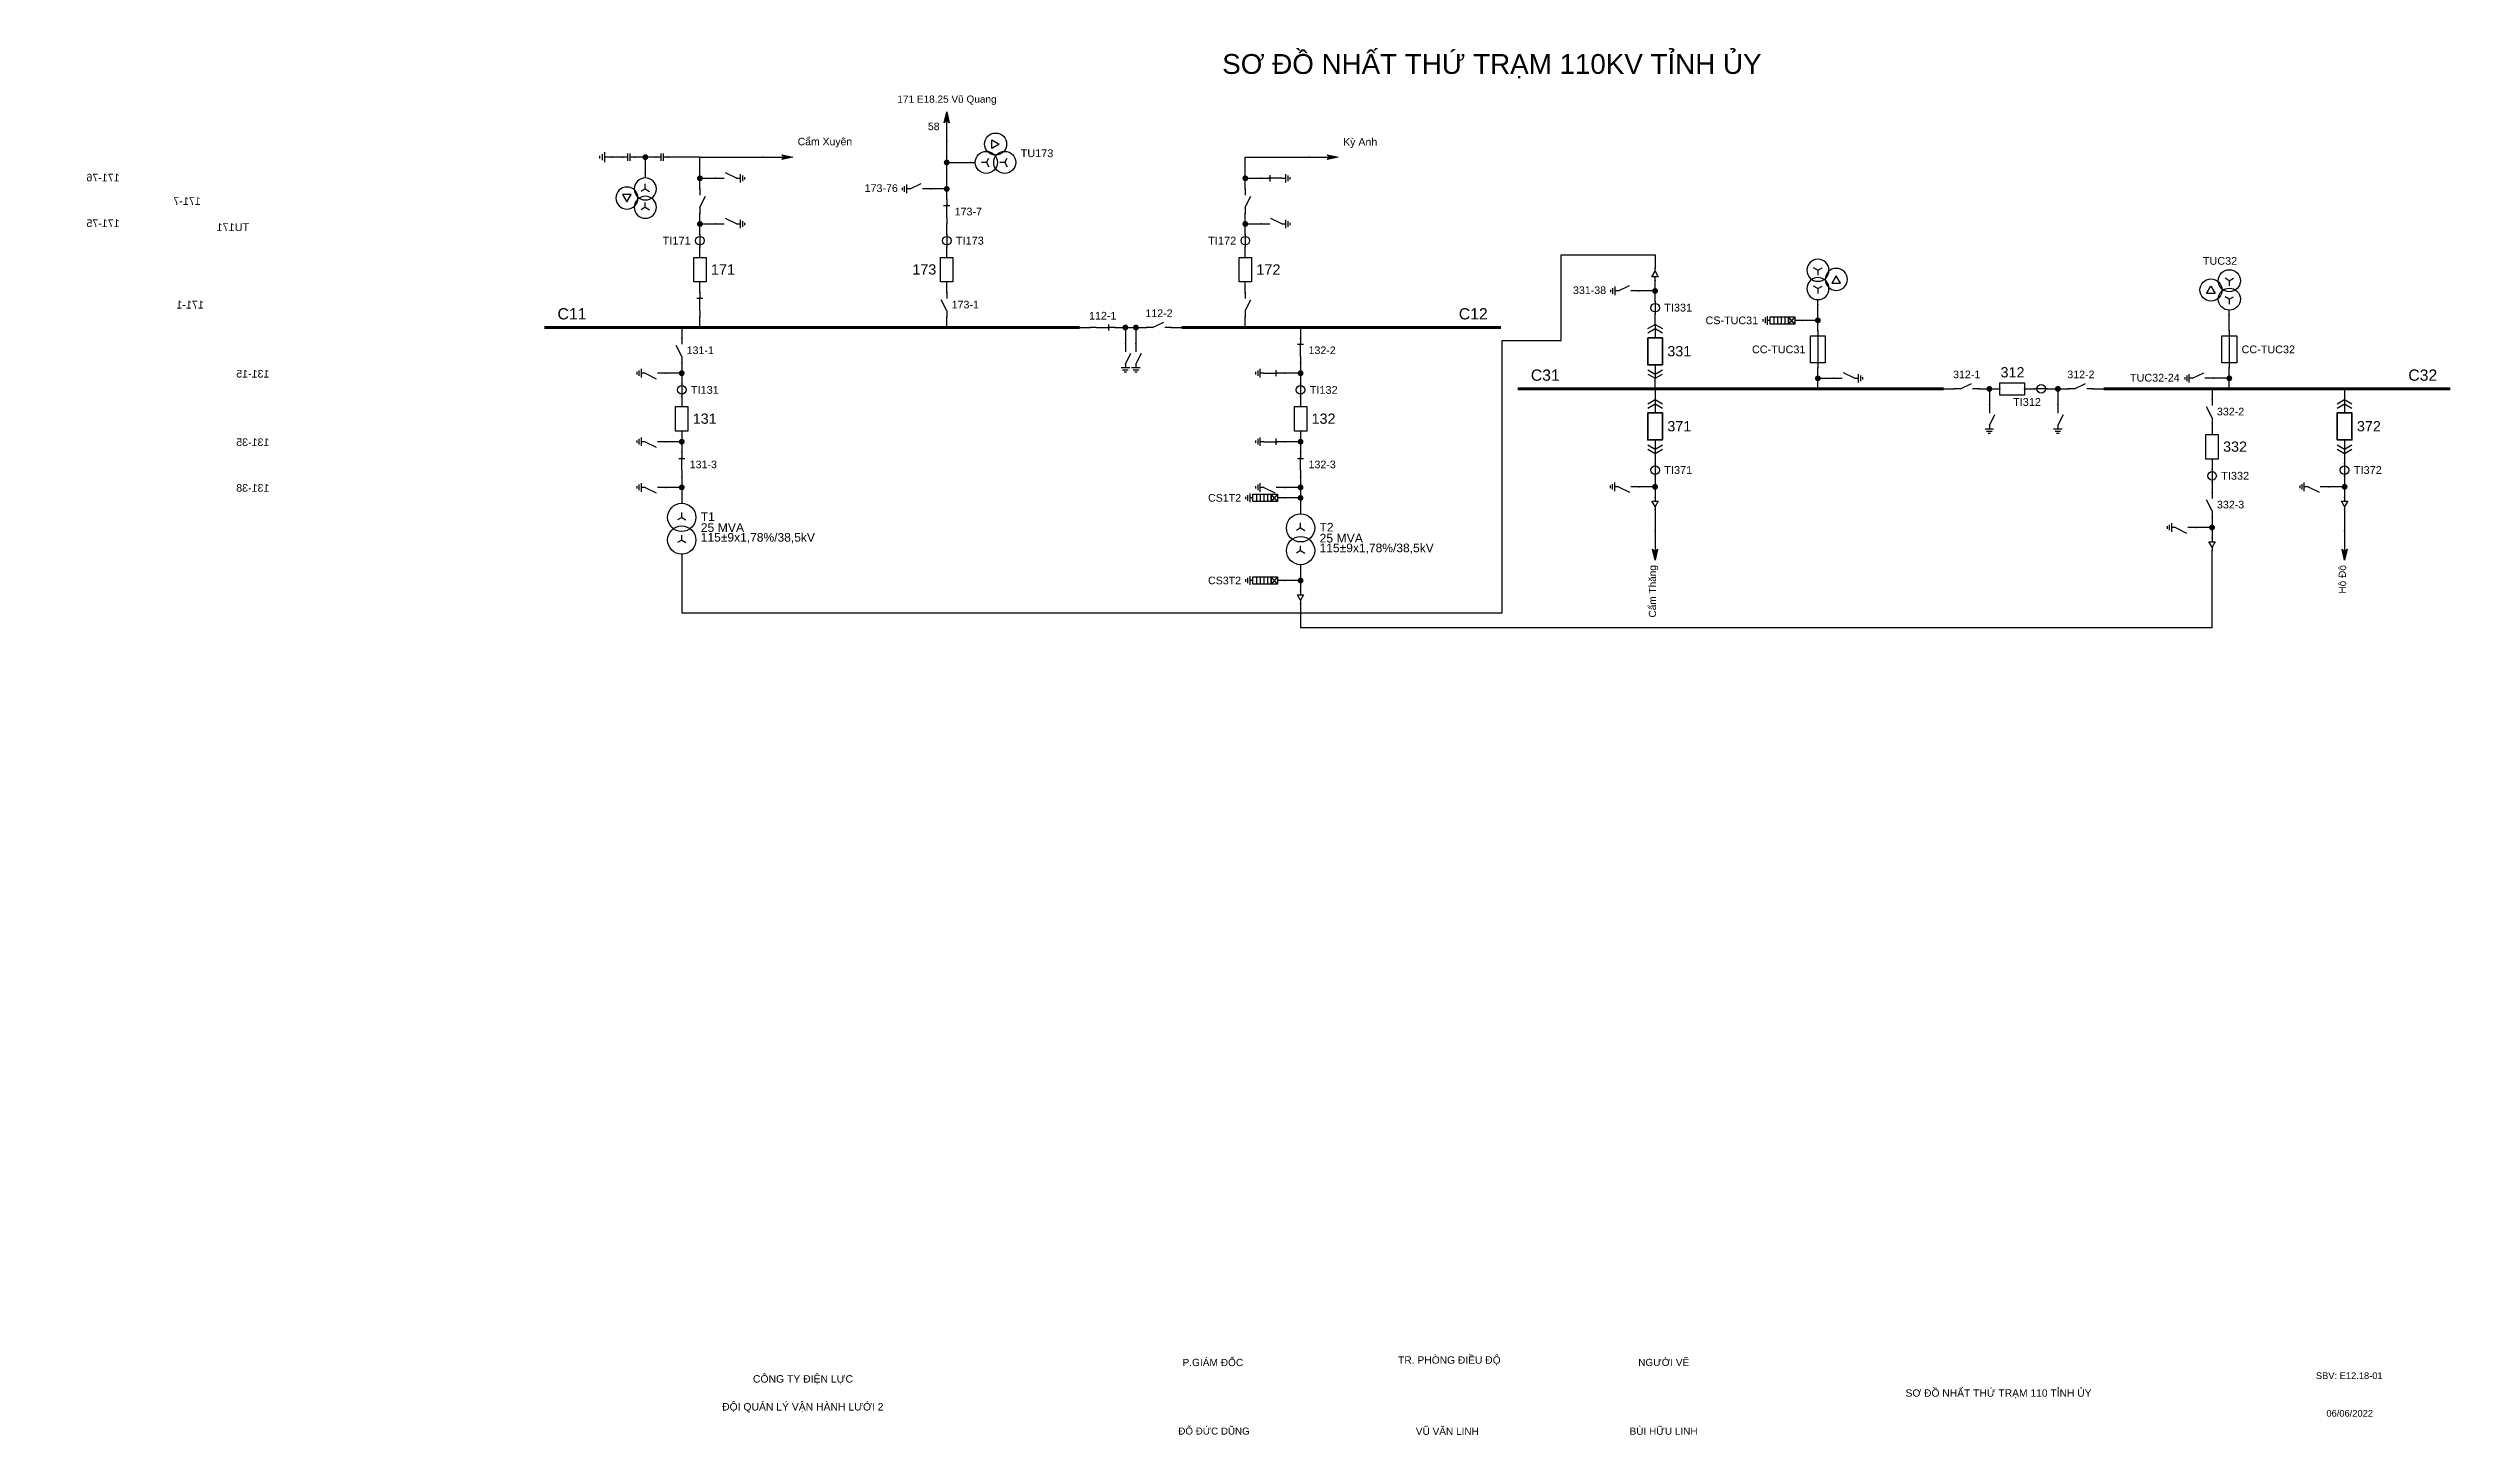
# Model space of a CAD drawing. Header units: millimetres. Extents: x -379 to 411, y 7 to 290.
# Drawn here: x -78.7 to 411, y 7.4 to 290.1 of the extents above; entities that cross this region are included whole.
import ezdxf

# ---------------------------------------------------------------- set-up
doc = ezdxf.new("R2010")
doc.units = ezdxf.units.MM
for name, color, linetype, lineweight in [('BUSBAR_110KV', 1, 'Continuous', 50), ('BUSBAR_35KV', 30, 'Continuous', 50), ('GROUND', 3, 'Continuous', 25), ('HV_110KV', 1, 'Continuous', 25), ('MV_35KV', 30, 'Continuous', 25)]:
    doc.layers.add(name, color=color, linetype=linetype, lineweight=lineweight)
doc.layers.add('SYM_PORTS', color=8, linetype='Continuous', plot=False)
doc.layers.add('TEXT', color=7, linetype='Continuous')
doc.styles.add('SLD_TEXT', font='arial.ttf')

# ---------------------------------------------------------------- blocks, each defined once
blk = doc.blocks.new('SYM_DISCONNECTOR_CLOSED')
at = {"lineweight": 25}
for points in [[(-0.625, 1.25), (0.625, 1.25)], [(0, 2.5), (0, 1.25)], [(0, -1.25), (0, 1.5)], [(0, -1.25), (0, -2.5)]]:
    blk.add_lwpolyline(points, dxfattribs=at)
at = {"layer": 'SYM_PORTS'}
for p in [(0, 2.5), (0, -2.5)]:
    blk.add_point(p, dxfattribs=at)
blk.add_attdef('DEVICE_CODE', (1.625, -0.5), '', height=2)
blk = doc.blocks.new('SYM_CIRCUIT_BREAKER')
at = {"lineweight": 25}
blk.add_lwpolyline([(-1.25, 2.5), (1.25, 2.5), (1.25, -2.5), (-1.25, -2.5)], close=True, dxfattribs=at)
at = {"layer": 'SYM_PORTS'}
for p in [(0, 2.5), (0, -2.5)]:
    blk.add_point(p, dxfattribs=at)
blk.add_attdef('DEVICE_CODE', (2.25, -0.5), '', height=2)
at = {"flags": 1}
blk.add_attdef('RATING', (2.25, -3.5), '', height=2, dxfattribs=at)
blk = doc.blocks.new('SYM_CURRENT_TRANSFORMER')
at = {"lineweight": 25}
blk.add_lwpolyline([(0, 1.25), (0, -1.25)], dxfattribs=at)
blk.add_circle((0, 0), 0.875, dxfattribs=at)
at = {"layer": 'SYM_PORTS'}
for p in [(0, 1.25), (0, -1.25)]:
    blk.add_point(p, dxfattribs=at)
blk.add_attdef('DEVICE_CODE', (1.875, -1.75), '', height=2)
at = {"flags": 1}
blk.add_attdef('RATIO', (1.875, -4.75), '', height=2, dxfattribs=at)
blk = doc.blocks.new('SYM_EARTHING_SWITCH_OPEN')
at = {"lineweight": 25}
for points in [[(0, -1.25), (-1.125, 1)], [(0, 3), (0, 1.25)], [(-0.875, -2), (0.875, -2)], [(-0.5625, -2.4375), (0.5625, -2.4375)], [(-0.25, -2.875), (0.25, -2.875)], [(0, -1.25), (0, -2)]]:
    blk.add_lwpolyline(points, dxfattribs=at)
at = {"layer": 'SYM_PORTS'}
blk.add_point((0, 3), dxfattribs=at)
blk.add_attdef('DEVICE_CODE', (1.875, 0), '', height=2)
blk = doc.blocks.new('SYM_DISCONNECTOR_OPEN')
at = {"lineweight": 25}
for points in [[(0, -1.25), (-1.125, 1)], [(0, 2.5), (0, 1.25)], [(0, -1.25), (0, -2.5)]]:
    blk.add_lwpolyline(points, dxfattribs=at)
at = {"layer": 'SYM_PORTS'}
for p in [(0, 2.5), (0, -2.5)]:
    blk.add_point(p, dxfattribs=at)
blk.add_attdef('DEVICE_CODE', (1, -0.5), '', height=2)
blk = doc.blocks.new('SYM_COUPLING_CAPACITOR')
at = {"lineweight": 25}
for points in [[(-0.75, 0.25), (0.75, 0.25)], [(0, 1.25), (0, 0.25)], [(-0.75, -0.25), (0.75, -0.25)], [(0, -0.25), (0, -1.25)]]:
    blk.add_lwpolyline(points, dxfattribs=at)
at = {"layer": 'SYM_PORTS'}
for p in [(0, 1.25), (0, -1.25)]:
    blk.add_point(p, dxfattribs=at)
blk.add_attdef('DEVICE_CODE', (1.75, -1.75), '', height=2)
blk = doc.blocks.new('SYM_VOLTAGE_TRANSFORMER')
at = {"lineweight": 25}
for points in [[(0, 1.375), (-0.8625, 0.875)], [(0, 4.625), (0, 3.625)], [(0, 1.375), (0, 2.375)], [(0, 1.375), (0.8625, 0.875)], [(0, -2.375), (-0.8625, -2.875)], [(0, -2.375), (0, -1.375)], [(0, -2.375), (0.8625, -2.875)]]:
    blk.add_lwpolyline(points, dxfattribs=at)
blk.add_lwpolyline([(2.875, 0.25), (4.625, 0.25), (3.75, -1.25)], close=True, dxfattribs=at)
for centre in [(0, 1.375), (3.75, -0.5), (0, -2.375)]:
    blk.add_circle(centre, 2.25, dxfattribs=at)
at = {"layer": 'SYM_PORTS'}
blk.add_point((0, 4.625), dxfattribs=at)
blk.add_attdef('DEVICE_CODE', (7, 1.625), '', height=2)
at = {"flags": 1}
blk.add_attdef('RATIO', (7, -1.375), '', height=2, dxfattribs=at)
blk = doc.blocks.new('SYM_GROUND_SYMBOL')
at = {"lineweight": 25}
for points in [[(0, 1.25), (0, -0.25)], [(-1, -0.25), (1, -0.25)], [(-0.625, -0.75), (0.625, -0.75)], [(-0.25, -1.25), (0.25, -1.25)]]:
    blk.add_lwpolyline(points, dxfattribs=at)
at = {"layer": 'SYM_PORTS'}
blk.add_point((0, 1.25), dxfattribs=at)
blk = doc.blocks.new('SYM_LINE_FEEDER_ARROW')
blk.add_hatch(color=7).paths.add_polyline_path([(0, -3), (-0.5, -0.75), (0, -1.25), (0.5, -0.75)])
at = {"lineweight": 25}
blk.add_lwpolyline([(0, 3), (0, -1.25)], dxfattribs=at)
blk.add_lwpolyline([(0, -3), (-0.5, -0.75), (0, -1.25), (0.5, -0.75)], close=True, dxfattribs=at)
at = {"layer": 'SYM_PORTS'}
blk.add_point((0, 3), dxfattribs=at)
blk.add_attdef('LINE_NAME', (1.5, 0), '', height=2)
blk = doc.blocks.new('SYM_TRANSFORMER_2W')
at = {"lineweight": 25}
for points in [[(0, 2.3125), (-0.8625, 1.8125)], [(0, 2.3125), (0, 3.3125)], [(0, 2.3125), (0.8625, 1.8125)], [(0, -2.3125), (-0.8625, -2.8125)], [(0, -2.3125), (0, -1.3125)], [(0, -2.3125), (0.8625, -2.8125)]]:
    blk.add_lwpolyline(points, dxfattribs=at)
for centre in [(0, 2.3125), (0, -2.3125)]:
    blk.add_circle(centre, 2.875, dxfattribs=at)
at = {"layer": 'SYM_PORTS'}
for p in [(0, 5.1875), (0, -5.1875)]:
    blk.add_point(p, dxfattribs=at)
blk.add_attdef('DEVICE_CODE', (3.875, 2.1875), '', height=2)
at = {"flags": 1}
for tag, p in [('POWER', (3.875, -0.8125)), ('VOLTAGE_RATIO', (3.875, -3.8125))]:
    blk.add_attdef(tag, p, '', height=2, dxfattribs=at)
blk = doc.blocks.new('SYM_EARTHING_SWITCH_CLOSED')
at = {"lineweight": 25}
for points in [[(-0.625, 1.25), (0.625, 1.25)], [(0, 3), (0, 1.25)], [(0, -1.25), (0, 1.5)], [(-0.875, -2), (0.875, -2)], [(-0.5625, -2.4375), (0.5625, -2.4375)], [(-0.25, -2.875), (0.25, -2.875)], [(0, -1.25), (0, -2)]]:
    blk.add_lwpolyline(points, dxfattribs=at)
at = {"layer": 'SYM_PORTS'}
blk.add_point((0, 3), dxfattribs=at)
blk.add_attdef('DEVICE_CODE', (1.875, 0), '', height=2)
blk = doc.blocks.new('SYM_SURGE_ARRESTER')
at = {"lineweight": 25}
for points in [[(-0.75, 2.5), (0.75, 2.5), (0.75, 1.25), (-0.75, 1.25)], [(-0.75, 1.25), (0.75, 1.25), (0.75, -2.5), (-0.75, -2.5)]]:
    blk.add_lwpolyline(points, close=True, dxfattribs=at)
for points in [[(-0.75, 2.5), (0.75, 1.25)], [(0.75, 2.5), (-0.75, 1.25)], [(-0.75, 0.5), (0.75, 0.5)], [(0, 4), (0, 2.5)], [(-0.875, -3.125), (0.875, -3.125)], [(-0.75, -0.25), (0.75, -0.25)], [(-0.75, -1), (0.75, -1)], [(-0.75, -1.75), (0.75, -1.75)], [(-0.5625, -3.5625), (0.5625, -3.5625)], [(-0.25, -4), (0.25, -4)], [(0, -2.5), (0, -3.125)]]:
    blk.add_lwpolyline(points, dxfattribs=at)
at = {"layer": 'SYM_PORTS'}
blk.add_point((0, 4), dxfattribs=at)
blk.add_attdef('DEVICE_CODE', (1.875, 1), '', height=2)
blk = doc.blocks.new('SYM_CABLE_TERMINATION')
at = {"lineweight": 25}
blk.add_lwpolyline([(-0.625, 0.5), (0.625, 0.5), (0, -0.625)], close=True, dxfattribs=at)
for points in [[(0, 1.25), (0, 0.5)], [(0, -0.625), (0, -1.25)]]:
    blk.add_lwpolyline(points, dxfattribs=at)
at = {"layer": 'SYM_PORTS'}
for p in [(0, 1.25), (0, -1.25)]:
    blk.add_point(p, dxfattribs=at)
blk = doc.blocks.new('SYM_DRAWOUT_BREAKER')
at = {"lineweight": 25}
for points in [[(-1.5, 4.625), (0, 5.5), (1.5, 4.625)], [(0, 5.5), (0, 2.75)], [(-1.5, 3.75), (0, 4.625), (1.5, 3.75)], [(-1.5, -3.75), (0, -4.625), (1.5, -3.75)], [(-1.5, -4.625), (0, -5.5), (1.5, -4.625)], [(0, -2.75), (0, -5.5)]]:
    blk.add_lwpolyline(points, dxfattribs=at)
at = {"lineweight": 35}
blk.add_lwpolyline([(-1.5, 2.75), (1.5, 2.75), (1.5, -2.75), (-1.5, -2.75)], close=True, dxfattribs=at)
at = {"layer": 'SYM_PORTS'}
for p in [(0, 5.5), (0, -5.5)]:
    blk.add_point(p, dxfattribs=at)
blk.add_attdef('DEVICE_CODE', (2.5, 2.5), '', height=2)
at = {"flags": 1}
blk.add_attdef('RATING', (2.5, -0.5), '', height=2, dxfattribs=at)
blk = doc.blocks.new('SYM_FUSE_DISCONNECTOR')
at = {"lineweight": 25}
blk.add_lwpolyline([(-1.5, 2.75), (1.5, 2.75), (1.5, -2.75), (-1.5, -2.75)], close=True, dxfattribs=at)
blk.add_lwpolyline([(0, 3.75), (0, -3.75)], dxfattribs=at)
at = {"layer": 'SYM_PORTS'}
for p in [(0, 3.75), (0, -3.75)]:
    blk.add_point(p, dxfattribs=at)
blk.add_attdef('DEVICE_CODE', (2.5, 0.75), '', height=2)
at = {"flags": 1}
blk.add_attdef('RATING', (2.5, -2.25), '', height=2, dxfattribs=at)

msp = doc.modelspace()

# ---------------------------------------------------------------- hatches: boundary and pattern name
at = {"layer": 'HV_110KV'}
h = msp.add_hatch(color=7, dxfattribs=at)
edge = h.paths.add_edge_path()
edge.add_arc((42.95, 267.9), 0.6, 0, 360)
h = msp.add_hatch(color=7, dxfattribs=at)
edge = h.paths.add_edge_path()
edge.add_arc((104.35, 266.82), 0.6, 0, 360)
h = msp.add_hatch(color=7, dxfattribs=at)
edge = h.paths.add_edge_path()
edge.add_arc((54.07, 263.59), 0.6, 0, 360)
h = msp.add_hatch(color=7, dxfattribs=at)
edge = h.paths.add_edge_path()
edge.add_arc((104.35, 261.43), 0.6, 0, 360)
h = msp.add_hatch(color=7, dxfattribs=at)
edge = h.paths.add_edge_path()
edge.add_arc((165.18, 263.59), 0.6, 0, 360)
h = msp.add_hatch(color=7, dxfattribs=at)
edge = h.paths.add_edge_path()
edge.add_arc((54.07, 254.28), 0.6, 0, 360)
h = msp.add_hatch(color=7, dxfattribs=at)
edge = h.paths.add_edge_path()
edge.add_arc((165.18, 254.28), 0.6, 0, 360)
h = msp.add_hatch(color=7, dxfattribs=at)
edge = h.paths.add_edge_path()
edge.add_arc((140.75, 233.17), 0.6, 0, 360)
h = msp.add_hatch(color=7, dxfattribs=at)
edge = h.paths.add_edge_path()
edge.add_arc((142.9, 233.17), 0.6, 0, 360)
h = msp.add_hatch(color=7, dxfattribs=at)
edge = h.paths.add_edge_path()
edge.add_arc((50.37, 223.86), 0.6, 0, 360)
h = msp.add_hatch(color=7, dxfattribs=at)
edge = h.paths.add_edge_path()
edge.add_arc((176.44, 223.86), 0.6, 0, 360)
h = msp.add_hatch(color=7, dxfattribs=at)
edge = h.paths.add_edge_path()
edge.add_arc((50.37, 209.9), 0.6, 0, 360)
h = msp.add_hatch(color=7, dxfattribs=at)
edge = h.paths.add_edge_path()
edge.add_arc((176.44, 209.9), 0.6, 0, 360)
h = msp.add_hatch(color=7, dxfattribs=at)
edge = h.paths.add_edge_path()
edge.add_arc((50.37, 200.59), 0.6, 0, 360)
h = msp.add_hatch(color=7, dxfattribs=at)
edge = h.paths.add_edge_path()
edge.add_arc((176.44, 200.59), 0.6, 0, 360)
h = msp.add_hatch(color=7, dxfattribs=at)
edge = h.paths.add_edge_path()
edge.add_arc((176.44, 198.44), 0.6, 0, 360)
at = {"layer": 'MV_35KV'}
h = msp.add_hatch(color=7, dxfattribs=at)
edge = h.paths.add_edge_path()
edge.add_arc((248.66, 240.63), 0.6, 0, 360)
h = msp.add_hatch(color=7, dxfattribs=at)
edge = h.paths.add_edge_path()
edge.add_arc((281.83, 234.63), 0.6, 0, 360)
h = msp.add_hatch(color=7, dxfattribs=at)
edge = h.paths.add_edge_path()
edge.add_arc((281.83, 222.82), 0.6, 0, 360)
h = msp.add_hatch(color=7, dxfattribs=at)
edge = h.paths.add_edge_path()
edge.add_arc((316.76, 220.67), 0.6, 0, 360)
h = msp.add_hatch(color=7, dxfattribs=at)
edge = h.paths.add_edge_path()
edge.add_arc((330.72, 220.67), 0.6, 0, 360)
h = msp.add_hatch(color=7, dxfattribs=at)
edge = h.paths.add_edge_path()
edge.add_arc((365.65, 222.82), 0.6, 0, 360)
h = msp.add_hatch(color=7, dxfattribs=at)
edge = h.paths.add_edge_path()
edge.add_arc((248.66, 200.71), 0.6, 0, 360)
h = msp.add_hatch(color=7, dxfattribs=at)
edge = h.paths.add_edge_path()
edge.add_arc((389.14, 200.71), 0.6, 0, 360)
h = msp.add_hatch(color=7, dxfattribs=at)
edge = h.paths.add_edge_path()
edge.add_arc((362.13, 192.4), 0.6, 0, 360)
h = msp.add_hatch(color=7, dxfattribs=at)
edge = h.paths.add_edge_path()
edge.add_arc((176.44, 181.6), 0.6, 0, 360)

# ---------------------------------------------------------------- linework, layer by layer
at = {"layer": 'BUSBAR_110KV', "const_width": 0.588}
for points in [[(22.37, 233.17), (131.44, 233.17)], [(152.21, 233.17), (217.26, 233.17)]]:
    msp.add_lwpolyline(points, dxfattribs=at)
at = {"layer": 'BUSBAR_35KV', "const_width": 0.588}
for points in [[(220.66, 220.67), (307.45, 220.67)], [(340.03, 220.67), (410.71, 220.67)]]:
    msp.add_lwpolyline(points, dxfattribs=at)
at = {"layer": 'GROUND'}
msp.add_lwpolyline([(38.3, 267.9), (36.14, 267.9)], dxfattribs=at)
at = {"layer": 'HV_110KV'}
for points in [[(104.35, 266.82), (104.35, 271.13)], [(42.95, 267.9), (40.8, 267.9)], [(45.1, 267.9), (42.95, 267.9)], [(42.95, 267.9), (42.95, 264.68)], [(54.07, 267.9), (47.6, 267.9)], [(54.07, 263.59), (54.07, 267.9)], [(54.07, 267.9), (66.99, 267.9)], [(104.35, 261.43), (104.35, 266.82)], [(104.35, 266.82), (109.17, 266.82)], [(165.18, 263.59), (165.18, 267.9), (178.11, 267.9)], [(54.07, 261.43), (54.07, 263.59)], [(54.07, 263.59), (57.28, 263.59)], [(104.35, 261.43), (101.14, 261.43)], [(104.35, 259.28), (104.35, 261.43)], [(165.18, 261.43), (165.18, 263.59)], [(165.18, 263.59), (168.4, 263.59)], [(54.07, 254.28), (54.07, 256.43)], [(165.18, 254.28), (165.18, 256.43)], [(54.07, 252.13), (54.07, 254.28)], [(54.07, 254.28), (57.28, 254.28)], [(104.35, 252.13), (104.35, 254.28)], [(165.18, 252.13), (165.18, 254.28)], [(165.18, 254.28), (168.4, 254.28)], [(54.07, 247.47), (54.07, 249.63)], [(104.35, 247.47), (104.35, 249.63)], [(165.18, 247.47), (165.18, 249.63)], [(54.07, 240.32), (54.07, 242.47)], [(104.35, 240.32), (104.35, 242.47)], [(165.18, 240.32), (165.18, 242.47)], [(54.07, 233.17), (54.07, 235.32)], [(104.35, 233.17), (104.35, 235.32)], [(165.18, 233.17), (165.18, 235.32)], [(50.37, 233.17), (50.37, 231.01)], [(131.44, 233.17), (133.59, 233.17)], [(138.59, 233.17), (140.75, 233.17)], [(140.75, 233.17), (140.75, 229.95)], [(140.75, 233.17), (142.9, 233.17)], [(142.9, 233.17), (142.9, 229.95)], [(142.9, 233.17), (145.05, 233.17)], [(150.05, 233.17), (152.21, 233.17)], [(176.44, 233.17), (176.44, 231.01)], [(50.37, 226.01), (50.37, 223.86)], [(176.44, 226.01), (176.44, 223.86)], [(50.37, 223.86), (47.15, 223.86)], [(50.37, 223.86), (50.37, 221.71)], [(176.44, 223.86), (173.22, 223.86)], [(176.44, 223.86), (176.44, 221.71)], [(50.37, 219.21), (50.37, 217.05)], [(176.44, 219.21), (176.44, 217.05)], [(50.37, 212.05), (50.37, 209.9)], [(176.44, 212.05), (176.44, 209.9)], [(50.37, 209.9), (47.15, 209.9)], [(50.37, 209.9), (50.37, 207.75)], [(176.44, 209.9), (173.22, 209.9)], [(176.44, 209.9), (176.44, 207.75)], [(50.37, 202.75), (50.37, 200.59)], [(176.44, 202.75), (176.44, 200.59)], [(50.37, 200.59), (47.15, 200.59)], [(50.37, 200.59), (50.37, 197.36)], [(176.44, 200.59), (173.22, 200.59)], [(176.44, 198.44), (173.22, 198.44)], [(176.44, 200.59), (176.44, 198.44)], [(176.44, 198.44), (176.44, 195.21)]]:
    msp.add_lwpolyline(points, dxfattribs=at)
at = {"layer": 'MV_35KV'}
for points in [[(50.37, 186.99), (50.37, 184.29), (50.37, 175.05), (217.5, 175.05), (217.5, 230.55), (229.5, 230.55), (229.5, 247.98), (248.66, 247.98), (248.66, 245.28)], [(248.66, 240.63), (245.45, 240.63)], [(248.66, 240.63), (248.66, 242.78)], [(248.66, 238.47), (248.66, 240.63)], [(248.66, 233.82), (248.66, 235.97)], [(281.83, 234.63), (281.83, 237.86)], [(365.65, 232.47), (365.65, 235.7)], [(281.83, 234.63), (278.62, 234.63)], [(281.83, 232.47), (281.83, 234.63)], [(248.66, 220.67), (248.66, 222.82)], [(248.66, 220.67), (248.66, 218.51)], [(281.83, 222.82), (281.83, 224.97)], [(281.83, 220.67), (281.83, 222.82)], [(281.83, 222.82), (285.05, 222.82)], [(307.45, 220.67), (309.61, 220.67)], [(314.61, 220.67), (316.76, 220.67)], [(316.76, 220.67), (316.76, 217.45)], [(316.76, 220.67), (318.91, 220.67)], [(323.91, 220.67), (326.07, 220.67)], [(328.57, 220.67), (330.72, 220.67)], [(330.72, 220.67), (330.72, 217.45)], [(330.72, 220.67), (332.87, 220.67)], [(337.87, 220.67), (340.03, 220.67)], [(362.13, 220.67), (362.13, 218.51)], [(365.65, 222.82), (362.43, 222.82)], [(365.65, 222.82), (365.65, 224.97)], [(365.65, 220.67), (365.65, 222.82)], [(389.14, 220.67), (389.14, 218.51)], [(362.13, 213.51), (362.13, 211.36)], [(248.66, 207.51), (248.66, 205.36)], [(362.13, 206.36), (362.13, 204.21)], [(389.14, 207.51), (389.14, 205.36)], [(248.66, 202.86), (248.66, 200.71)], [(362.13, 201.71), (362.13, 199.55)], [(389.14, 202.86), (389.14, 200.71)], [(248.66, 200.71), (245.45, 200.71)], [(248.66, 200.71), (248.66, 198.55)], [(248.66, 196.05), (248.66, 191.75)], [(389.14, 200.71), (385.93, 200.71)], [(389.14, 200.71), (389.14, 198.55)], [(389.14, 196.05), (389.14, 191.75)], [(362.13, 192.4), (358.92, 192.4)], [(362.13, 194.55), (362.13, 192.4)], [(362.13, 192.4), (362.13, 190.25)], [(176.44, 176.95), (176.44, 174.25), (176.44, 172.05), (362.13, 172.05), (362.13, 185.05), (362.13, 187.75)], [(176.44, 181.6), (173.22, 181.6)], [(176.44, 184.83), (176.44, 181.6)], [(176.44, 181.6), (176.44, 179.45)]]:
    msp.add_lwpolyline(points, dxfattribs=at)

# ---------------------------------------------------------------- block references
at = {"layer": 'GROUND', "rotation": 270}
msp.add_blockref('SYM_GROUND_SYMBOL', (34.89, 267.9), dxfattribs=at)
at = {"layer": 'HV_110KV'}
for name, p, rotation in [('SYM_LINE_FEEDER_ARROW', (104.35, 274.13), 180), ('SYM_COUPLING_CAPACITOR', (39.55, 267.9), 270), ('SYM_COUPLING_CAPACITOR', (46.35, 267.9), 270), ('SYM_LINE_FEEDER_ARROW', (69.99, 267.9), 90), ('SYM_LINE_FEEDER_ARROW', (181.11, 267.9), 90)]:
    msp.add_blockref(name, p, dxfattribs=dict(at, rotation=rotation))
ref = msp.add_blockref('SYM_VOLTAGE_TRANSFORMER', (113.8, 266.82), dxfattribs=dict(at, rotation=90))
ref.add_attrib('DEVICE_CODE', 'TU173', (119.42, 267.91), dxfattribs={"layer": 'TEXT', "height": 1.585, "style": 'SLD_TEXT'})
ref = msp.add_blockref('SYM_EARTHING_SWITCH_CLOSED', (171.4, 263.59), dxfattribs=dict(at, xscale=-1, rotation=90))
ref.add_attrib('DEVICE_CODE', '172-76', (175.27, 262.84), dxfattribs={"layer": 'TEXT', "extrusion": (0, 0, -1), "height": 1.555, "style": 'SLD_TEXT'})
ref = msp.add_blockref('SYM_EARTHING_SWITCH_OPEN', (60.28, 263.59), dxfattribs=dict(at, xscale=-1, rotation=90))
ref.add_attrib('DEVICE_CODE', '171-76', (64.15, 262.96), dxfattribs={"layer": 'TEXT', "extrusion": (0, 0, -1), "height": 1.555, "style": 'SLD_TEXT'})
ref = msp.add_blockref('SYM_VOLTAGE_TRANSFORMER', (42.95, 260.06), dxfattribs=dict(at, xscale=-1))
ref.add_attrib('DEVICE_CODE', 'TU171', (37.76, 252.84), dxfattribs={"layer": 'TEXT', "extrusion": (0, 0, -1), "height": 1.585, "style": 'SLD_TEXT'})
ref = msp.add_blockref('SYM_DISCONNECTOR_OPEN', (165.18, 258.93), dxfattribs=dict(at, xscale=-1))
ref.add_attrib('DEVICE_CODE', '172-7', (158.72, 258.17), dxfattribs={"layer": 'TEXT', "extrusion": (0, 0, -1), "height": 1.57, "style": 'SLD_TEXT'})
ref = msp.add_blockref('SYM_DISCONNECTOR_OPEN', (54.07, 258.93), dxfattribs=dict(at, xscale=-1))
ref.add_attrib('DEVICE_CODE', '171-7', (47.6, 258.17), dxfattribs={"layer": 'TEXT', "extrusion": (0, 0, -1), "height": 1.57, "style": 'SLD_TEXT'})
ref = msp.add_blockref('SYM_EARTHING_SWITCH_OPEN', (98.14, 261.43), dxfattribs=dict(at, rotation=270))
ref.add_attrib('DEVICE_CODE', '173-76', (87.63, 260.81), dxfattribs={"layer": 'TEXT', "height": 1.555, "style": 'SLD_TEXT'})
ref = msp.add_blockref('SYM_EARTHING_SWITCH_OPEN', (171.4, 254.28), dxfattribs=dict(at, xscale=-1, rotation=90))
ref.add_attrib('DEVICE_CODE', '172-75', (175.27, 253.65), dxfattribs={"layer": 'TEXT', "extrusion": (0, 0, -1), "height": 1.555, "style": 'SLD_TEXT'})
ref = msp.add_blockref('SYM_EARTHING_SWITCH_OPEN', (60.28, 254.28), dxfattribs=dict(at, xscale=-1, rotation=90))
ref.add_attrib('DEVICE_CODE', '171-75', (64.15, 253.65), dxfattribs={"layer": 'TEXT', "extrusion": (0, 0, -1), "height": 1.555, "style": 'SLD_TEXT'})
ref = msp.add_blockref('SYM_DISCONNECTOR_CLOSED', (104.35, 256.78), dxfattribs=at)
ref.add_attrib('DEVICE_CODE', '173-7', (105.97, 256.03), dxfattribs={"layer": 'TEXT', "height": 1.557, "style": 'SLD_TEXT'})
ref = msp.add_blockref('SYM_CURRENT_TRANSFORMER', (54.07, 250.88), dxfattribs=at)
ref.add_attrib('DEVICE_CODE', 'TI171', (46.47, 250.07), dxfattribs={"layer": 'TEXT', "height": 1.607, "style": 'SLD_TEXT'})
ref = msp.add_blockref('SYM_CURRENT_TRANSFORMER', (104.35, 250.88), dxfattribs=at)
ref.add_attrib('DEVICE_CODE', 'TI173', (106.22, 250.09), dxfattribs={"layer": 'TEXT', "height": 1.594, "style": 'SLD_TEXT'})
ref = msp.add_blockref('SYM_CURRENT_TRANSFORMER', (165.18, 250.88), dxfattribs=at)
ref.add_attrib('DEVICE_CODE', 'TI172', (157.59, 250.07), dxfattribs={"layer": 'TEXT', "height": 1.607, "style": 'SLD_TEXT'})
ref = msp.add_blockref('SYM_CIRCUIT_BREAKER', (54.07, 244.97), dxfattribs=at)
ref.add_attrib('DEVICE_CODE', '171', (56.31, 243.95), dxfattribs={"layer": 'TEXT', "height": 2.11, "style": 'SLD_TEXT'})
ref = msp.add_blockref('SYM_CIRCUIT_BREAKER', (104.35, 244.97), dxfattribs=at)
ref.add_attrib('DEVICE_CODE', '173', (97.35, 243.97), dxfattribs={"layer": 'TEXT', "height": 2.092, "style": 'SLD_TEXT'})
ref = msp.add_blockref('SYM_CIRCUIT_BREAKER', (165.18, 244.97), dxfattribs=at)
ref.add_attrib('DEVICE_CODE', '172', (167.43, 243.95), dxfattribs={"layer": 'TEXT', "height": 2.11, "style": 'SLD_TEXT'})
ref = msp.add_blockref('SYM_DISCONNECTOR_OPEN', (165.18, 237.82), dxfattribs=dict(at, xscale=-1))
ref.add_attrib('DEVICE_CODE', '172-2', (158.72, 237.05), dxfattribs={"layer": 'TEXT', "extrusion": (0, 0, -1), "height": 1.57, "style": 'SLD_TEXT'})
ref = msp.add_blockref('SYM_DISCONNECTOR_CLOSED', (54.07, 237.82), dxfattribs=dict(at, xscale=-1))
ref.add_attrib('DEVICE_CODE', '171-1', (46.98, 237.05), dxfattribs={"layer": 'TEXT', "extrusion": (0, 0, -1), "height": 1.57, "style": 'SLD_TEXT'})
ref = msp.add_blockref('SYM_DISCONNECTOR_OPEN', (104.35, 237.82), dxfattribs=at)
ref.add_attrib('DEVICE_CODE', '173-1', (105.35, 237.07), dxfattribs={"layer": 'TEXT', "height": 1.557, "style": 'SLD_TEXT'})
ref = msp.add_blockref('SYM_DISCONNECTOR_CLOSED', (136.09, 233.17), dxfattribs=dict(at, rotation=270))
ref.add_attrib('DEVICE_CODE', '112-1', (133.36, 234.81), dxfattribs={"layer": 'TEXT', "height": 1.554, "style": 'SLD_TEXT'})
ref = msp.add_blockref('SYM_DISCONNECTOR_OPEN', (147.55, 233.17), dxfattribs=dict(at, rotation=270))
ref.add_attrib('DEVICE_CODE', '112-2', (144.82, 235.31), dxfattribs={"layer": 'TEXT', "height": 1.554, "style": 'SLD_TEXT'})
ref = msp.add_blockref('SYM_DISCONNECTOR_OPEN', (50.37, 228.51), dxfattribs=at)
ref.add_attrib('DEVICE_CODE', '131-1', (51.36, 227.76), dxfattribs={"layer": 'TEXT', "height": 1.554, "style": 'SLD_TEXT'})
ref = msp.add_blockref('SYM_DISCONNECTOR_CLOSED', (176.44, 228.51), dxfattribs=at)
ref.add_attrib('DEVICE_CODE', '132-2', (178.06, 227.76), dxfattribs={"layer": 'TEXT', "height": 1.554, "style": 'SLD_TEXT'})
ref = msp.add_blockref('SYM_EARTHING_SWITCH_OPEN', (142.9, 226.95), dxfattribs=dict(at, xscale=-1))
ref.add_attrib('DEVICE_CODE', '112-25', (146.34, 221.52), dxfattribs={"layer": 'TEXT', "extrusion": (0, 0, -1), "height": 1.552, "style": 'SLD_TEXT'})
ref = msp.add_blockref('SYM_EARTHING_SWITCH_OPEN', (140.75, 226.95), dxfattribs=dict(at, xscale=-1))
ref.add_attrib('DEVICE_CODE', '112-15', (137.55, 221.52), dxfattribs={"layer": 'TEXT', "extrusion": (0, 0, -1), "height": 1.552, "style": 'SLD_TEXT'})
ref = msp.add_blockref('SYM_EARTHING_SWITCH_CLOSED', (170.22, 223.86), dxfattribs=dict(at, xscale=-1, rotation=270))
ref.add_attrib('DEVICE_CODE', '132-25', (159.71, 223.11), dxfattribs={"layer": 'TEXT', "extrusion": (0, 0, -1), "height": 1.552, "style": 'SLD_TEXT'})
ref = msp.add_blockref('SYM_EARTHING_SWITCH_OPEN', (44.15, 223.86), dxfattribs=dict(at, xscale=-1, rotation=270))
ref.add_attrib('DEVICE_CODE', '131-15', (33.64, 222.98), dxfattribs={"layer": 'TEXT', "extrusion": (0, 0, -1), "height": 1.552, "style": 'SLD_TEXT'})
ref = msp.add_blockref('SYM_CURRENT_TRANSFORMER', (50.37, 220.46), dxfattribs=at)
ref.add_attrib('DEVICE_CODE', 'TI131', (52.24, 219.66), dxfattribs={"layer": 'TEXT', "height": 1.59, "style": 'SLD_TEXT'})
ref = msp.add_blockref('SYM_CURRENT_TRANSFORMER', (176.44, 220.46), dxfattribs=at)
ref.add_attrib('DEVICE_CODE', 'TI132', (178.31, 219.66), dxfattribs={"layer": 'TEXT', "height": 1.59, "style": 'SLD_TEXT'})
ref = msp.add_blockref('SYM_CIRCUIT_BREAKER', (50.37, 214.55), dxfattribs=at)
ref.add_attrib('DEVICE_CODE', '131', (52.61, 213.55), dxfattribs={"layer": 'TEXT', "height": 2.092, "style": 'SLD_TEXT'})
ref = msp.add_blockref('SYM_CIRCUIT_BREAKER', (176.44, 214.55), dxfattribs=at)
ref.add_attrib('DEVICE_CODE', '132', (178.68, 213.55), dxfattribs={"layer": 'TEXT', "height": 2.092, "style": 'SLD_TEXT'})
ref = msp.add_blockref('SYM_EARTHING_SWITCH_CLOSED', (170.22, 209.9), dxfattribs=dict(at, xscale=-1, rotation=270))
ref.add_attrib('DEVICE_CODE', '132-35', (159.71, 209.15), dxfattribs={"layer": 'TEXT', "extrusion": (0, 0, -1), "height": 1.552, "style": 'SLD_TEXT'})
ref = msp.add_blockref('SYM_EARTHING_SWITCH_OPEN', (44.15, 209.9), dxfattribs=dict(at, xscale=-1, rotation=270))
ref.add_attrib('DEVICE_CODE', '131-35', (33.64, 209.02), dxfattribs={"layer": 'TEXT', "extrusion": (0, 0, -1), "height": 1.552, "style": 'SLD_TEXT'})
ref = msp.add_blockref('SYM_DISCONNECTOR_CLOSED', (50.37, 205.25), dxfattribs=at)
ref.add_attrib('DEVICE_CODE', '131-3', (51.99, 204.49), dxfattribs={"layer": 'TEXT', "height": 1.554, "style": 'SLD_TEXT'})
ref = msp.add_blockref('SYM_DISCONNECTOR_CLOSED', (176.44, 205.25), dxfattribs=at)
ref.add_attrib('DEVICE_CODE', '132-3', (178.06, 204.49), dxfattribs={"layer": 'TEXT', "height": 1.554, "style": 'SLD_TEXT'})
ref = msp.add_blockref('SYM_EARTHING_SWITCH_OPEN', (170.22, 200.59), dxfattribs=dict(at, xscale=-1, rotation=270))
ref.add_attrib('DEVICE_CODE', '132-38', (159.71, 199.71), dxfattribs={"layer": 'TEXT', "extrusion": (0, 0, -1), "height": 1.552, "style": 'SLD_TEXT'})
ref = msp.add_blockref('SYM_EARTHING_SWITCH_OPEN', (44.15, 200.59), dxfattribs=dict(at, xscale=-1, rotation=270))
ref.add_attrib('DEVICE_CODE', '131-38', (33.64, 199.71), dxfattribs={"layer": 'TEXT', "extrusion": (0, 0, -1), "height": 1.552, "style": 'SLD_TEXT'})
ref = msp.add_blockref('SYM_TRANSFORMER_2W', (50.37, 192.17), dxfattribs=at)
ref.add_attrib('DEVICE_CODE', 'T1', (54.24, 193.75), dxfattribs={"layer": 'TEXT', "height": 1.754, "style": 'SLD_TEXT'})
ref = msp.add_blockref('SYM_SURGE_ARRESTER', (169.22, 198.44), dxfattribs=dict(at, rotation=270))
ref.add_attrib('DEVICE_CODE', 'CS1T2', (157.59, 197.68), dxfattribs={"layer": 'TEXT', "height": 1.549, "style": 'SLD_TEXT'})
ref = msp.add_blockref('SYM_TRANSFORMER_2W', (176.44, 190.02), dxfattribs=at)
ref.add_attrib('DEVICE_CODE', 'T2', (180.31, 191.6), dxfattribs={"layer": 'TEXT', "height": 1.754, "style": 'SLD_TEXT'})
at = {"layer": 'MV_35KV'}
ref = msp.add_blockref('SYM_VOLTAGE_TRANSFORMER', (281.83, 242.48), dxfattribs=dict(at, xscale=-1, rotation=180))
ref.add_attrib('DEVICE_CODE', 'TUC31', (280.2, 248.12), dxfattribs={"layer": 'TEXT', "extrusion": (0, 0, -1), "height": 1.58, "style": 'SLD_TEXT'})
at = {"layer": 'MV_35KV', "rotation": 180}
msp.add_blockref('SYM_CABLE_TERMINATION', (248.66, 244.03), dxfattribs=at)
at = {"layer": 'MV_35KV'}
ref = msp.add_blockref('SYM_VOLTAGE_TRANSFORMER', (365.65, 240.33), dxfattribs=dict(at, rotation=180))
ref.add_attrib('DEVICE_CODE', 'TUC32', (360.26, 245.97), dxfattribs={"layer": 'TEXT', "height": 1.58, "style": 'SLD_TEXT'})
ref = msp.add_blockref('SYM_EARTHING_SWITCH_OPEN', (242.45, 240.63), dxfattribs=dict(at, rotation=270))
ref.add_attrib('DEVICE_CODE', '331-38', (231.94, 240), dxfattribs={"layer": 'TEXT', "height": 1.552, "style": 'SLD_TEXT'})
ref = msp.add_blockref('SYM_CURRENT_TRANSFORMER', (248.66, 237.22), dxfattribs=at)
ref.add_attrib('DEVICE_CODE', 'TI331', (250.53, 236.43), dxfattribs={"layer": 'TEXT', "height": 1.59, "style": 'SLD_TEXT'})
ref = msp.add_blockref('SYM_SURGE_ARRESTER', (274.62, 234.63), dxfattribs=dict(at, rotation=270))
ref.add_attrib('DEVICE_CODE', 'CS-TUC31', (258.95, 233.85), dxfattribs={"layer": 'TEXT', "height": 1.567, "style": 'SLD_TEXT'})
ref = msp.add_blockref('SYM_DRAWOUT_BREAKER', (248.66, 228.32), dxfattribs=at)
ref.add_attrib('DEVICE_CODE', '331', (251.16, 227.31), dxfattribs={"layer": 'TEXT', "height": 2.092, "style": 'SLD_TEXT'})
ref = msp.add_blockref('SYM_FUSE_DISCONNECTOR', (281.83, 228.72), dxfattribs=at)
ref.add_attrib('DEVICE_CODE', 'CC-TUC31', (268.4, 227.93), dxfattribs={"layer": 'TEXT', "height": 1.577, "style": 'SLD_TEXT'})
ref = msp.add_blockref('SYM_FUSE_DISCONNECTOR', (365.65, 228.72), dxfattribs=at)
ref.add_attrib('DEVICE_CODE', 'CC-TUC32', (368.14, 227.93), dxfattribs={"layer": 'TEXT', "height": 1.577, "style": 'SLD_TEXT'})
ref = msp.add_blockref('SYM_EARTHING_SWITCH_OPEN', (288.05, 222.82), dxfattribs=dict(at, xscale=-1, rotation=90))
ref.add_attrib('DEVICE_CODE', 'TUC31-14', (291.92, 222.16), dxfattribs={"layer": 'TEXT', "extrusion": (0, 0, -1), "height": 1.574, "style": 'SLD_TEXT'})
ref = msp.add_blockref('SYM_DISCONNECTOR_OPEN', (312.11, 220.67), dxfattribs=dict(at, rotation=270))
ref.add_attrib('DEVICE_CODE', '312-1', (309.37, 222.84), dxfattribs={"layer": 'TEXT', "height": 1.554, "style": 'SLD_TEXT'})
ref = msp.add_blockref('SYM_CIRCUIT_BREAKER', (321.41, 220.67), dxfattribs=dict(at, rotation=270))
ref.add_attrib('DEVICE_CODE', '312', (319.04, 223), dxfattribs={"layer": 'TEXT', "height": 2.092, "style": 'SLD_TEXT'})
ref = msp.add_blockref('SYM_CURRENT_TRANSFORMER', (327.32, 220.67), dxfattribs=dict(at, rotation=270))
ref.add_attrib('DEVICE_CODE', 'TI312', (321.59, 217.2), dxfattribs={"layer": 'TEXT', "height": 1.59, "style": 'SLD_TEXT'})
ref = msp.add_blockref('SYM_DISCONNECTOR_OPEN', (335.37, 220.67), dxfattribs=dict(at, rotation=270))
ref.add_attrib('DEVICE_CODE', '312-2', (332.64, 222.84), dxfattribs={"layer": 'TEXT', "height": 1.554, "style": 'SLD_TEXT'})
ref = msp.add_blockref('SYM_EARTHING_SWITCH_OPEN', (359.43, 222.82), dxfattribs=dict(at, rotation=270))
ref.add_attrib('DEVICE_CODE', 'TUC32-24', (345.41, 222.16), dxfattribs={"layer": 'TEXT', "height": 1.574, "style": 'SLD_TEXT'})
ref = msp.add_blockref('SYM_EARTHING_SWITCH_OPEN', (330.72, 214.45), dxfattribs=dict(at, xscale=-1))
ref.add_attrib('DEVICE_CODE', '312-25', (327.53, 209.02), dxfattribs={"layer": 'TEXT', "extrusion": (0, 0, -1), "height": 1.552, "style": 'SLD_TEXT'})
ref = msp.add_blockref('SYM_EARTHING_SWITCH_OPEN', (316.76, 214.45), dxfattribs=dict(at, xscale=-1))
ref.add_attrib('DEVICE_CODE', '312-15', (313.57, 209.02), dxfattribs={"layer": 'TEXT', "extrusion": (0, 0, -1), "height": 1.552, "style": 'SLD_TEXT'})
ref = msp.add_blockref('SYM_DRAWOUT_BREAKER', (248.66, 213.01), dxfattribs=at)
ref.add_attrib('DEVICE_CODE', '371', (251.16, 212.01), dxfattribs={"layer": 'TEXT', "height": 2.092, "style": 'SLD_TEXT'})
ref = msp.add_blockref('SYM_DISCONNECTOR_OPEN', (362.13, 216.01), dxfattribs=at)
ref.add_attrib('DEVICE_CODE', '332-2', (363.13, 215.26), dxfattribs={"layer": 'TEXT', "height": 1.554, "style": 'SLD_TEXT'})
ref = msp.add_blockref('SYM_DRAWOUT_BREAKER', (389.14, 213.01), dxfattribs=at)
ref.add_attrib('DEVICE_CODE', '372', (391.64, 212.01), dxfattribs={"layer": 'TEXT', "height": 2.092, "style": 'SLD_TEXT'})
ref = msp.add_blockref('SYM_CIRCUIT_BREAKER', (362.13, 208.86), dxfattribs=at)
ref.add_attrib('DEVICE_CODE', '332', (364.38, 207.85), dxfattribs={"layer": 'TEXT', "height": 2.092, "style": 'SLD_TEXT'})
ref = msp.add_blockref('SYM_EARTHING_SWITCH_OPEN', (382.93, 200.71), dxfattribs=dict(at, xscale=-1, rotation=270))
ref.add_attrib('DEVICE_CODE', '372-76', (372.42, 199.83), dxfattribs={"layer": 'TEXT', "extrusion": (0, 0, -1), "height": 1.555, "style": 'SLD_TEXT'})
ref = msp.add_blockref('SYM_EARTHING_SWITCH_OPEN', (242.45, 200.71), dxfattribs=dict(at, xscale=-1, rotation=270))
ref.add_attrib('DEVICE_CODE', '371-76', (231.94, 199.83), dxfattribs={"layer": 'TEXT', "extrusion": (0, 0, -1), "height": 1.555, "style": 'SLD_TEXT'})
ref = msp.add_blockref('SYM_CURRENT_TRANSFORMER', (248.66, 204.11), dxfattribs=at)
ref.add_attrib('DEVICE_CODE', 'TI371', (250.53, 203.32), dxfattribs={"layer": 'TEXT', "height": 1.594, "style": 'SLD_TEXT'})
ref = msp.add_blockref('SYM_CURRENT_TRANSFORMER', (362.13, 202.96), dxfattribs=at)
ref.add_attrib('DEVICE_CODE', 'TI332', (364, 202.16), dxfattribs={"layer": 'TEXT', "height": 1.59, "style": 'SLD_TEXT'})
ref = msp.add_blockref('SYM_CURRENT_TRANSFORMER', (389.14, 204.11), dxfattribs=at)
ref.add_attrib('DEVICE_CODE', 'TI372', (391.02, 203.32), dxfattribs={"layer": 'TEXT', "height": 1.594, "style": 'SLD_TEXT'})
for name, p in [('SYM_CABLE_TERMINATION', (248.66, 197.3)), ('SYM_CABLE_TERMINATION', (389.14, 197.3)), ('SYM_LINE_FEEDER_ARROW', (248.66, 188.75)), ('SYM_LINE_FEEDER_ARROW', (389.14, 188.75)), ('SYM_CABLE_TERMINATION', (362.13, 189)), ('SYM_CABLE_TERMINATION', (176.44, 178.2))]:
    msp.add_blockref(name, p, dxfattribs=at)
ref = msp.add_blockref('SYM_DISCONNECTOR_OPEN', (362.13, 197.05), dxfattribs=at)
ref.add_attrib('DEVICE_CODE', '332-3', (363.13, 196.3), dxfattribs={"layer": 'TEXT', "height": 1.554, "style": 'SLD_TEXT'})
ref = msp.add_blockref('SYM_EARTHING_SWITCH_OPEN', (355.92, 192.4), dxfattribs=dict(at, xscale=-1, rotation=270))
ref.add_attrib('DEVICE_CODE', '332-38', (345.41, 191.52), dxfattribs={"layer": 'TEXT', "extrusion": (0, 0, -1), "height": 1.552, "style": 'SLD_TEXT'})
ref = msp.add_blockref('SYM_SURGE_ARRESTER', (169.22, 181.6), dxfattribs=dict(at, rotation=270))
ref.add_attrib('DEVICE_CODE', 'CS3T2', (157.59, 180.84), dxfattribs={"layer": 'TEXT', "height": 1.549, "style": 'SLD_TEXT'})

# ---------------------------------------------------------------- texts
at = {"layer": 'TEXT', "attachment_point": 7, "style": 'SLD_TEXT'}
for s, insert, char_height in [('SƠ ĐỒ NHẤT THỨ TRẠM 110KV TỈNH ỦY', (160.48, 283.98), 4.0469), ('171 E18.25 Vũ Quang', (94.29, 278.56), 1.4633), ('58', (100.51, 273.38), 1.543), ('Cẩm Xuyên', (73.98, 269.87), 1.522), ('Kỳ Anh', (185.1, 269.77), 1.547), ('C11', (25.06, 234.79), 2.298), ('C12', (208.68, 234.79), 2.298), ('C31', (223.35, 222.29), 2.298), ('C32', (402.12, 222.29), 2.298), ('25 MVA', (54.24, 191.48), 1.778), ('115±9x1,78%/38,5kV', (54.24, 189.2), 1.7529), ('25 MVA', (180.31, 189.33), 1.778), ('115±9x1,78%/38,5kV', (180.31, 187.05), 1.7529), ('CÔNG TY ĐIỆN LỰC', (64.87, 17.77), 1.5162), ('P.GIÁM ĐỐC', (152.38, 21.45), 1.477), ('TR. PHÒNG ĐIỀU ĐỘ', (196.31, 21.63), 1.4954), ('NGƯỜI VẼ', (245.23, 21.47), 1.457), ('SBV: E12.18-01', (383.29, 18.81), 1.357), ('SƠ ĐỒ NHẤT THỨ TRẠM 110 TỈNH ỦY', (299.69, 14.9), 1.4981), ('ĐỘI QUẢN LÝ VẬN HÀNH LƯỚI 2', (58.59, 12), 1.5133), ('06/06/2022', (385.43, 11.15), 1.358), ('ĐỖ ĐỨC DŨNG', (151.54, 7.49), 1.4257), ('VŨ VĂN LINH', (199.92, 7.43), 1.465), ('BÙI HỮU LINH', (243.47, 7.45), 1.4592)]:
    msp.add_mtext(s, dxfattribs=dict(at, insert=insert, char_height=char_height))
at = {"layer": 'TEXT', "attachment_point": 7, "rotation": 90, "style": 'SLD_TEXT'}
for s, insert, char_height in [('Cẩm Thăng', (249.3, 174.06), 1.465), ('Hộ Độ', (389.72, 178.93), 1.47)]:
    msp.add_mtext(s, dxfattribs=dict(at, insert=insert, char_height=char_height))

doc.saveas('drawing.dxf')
